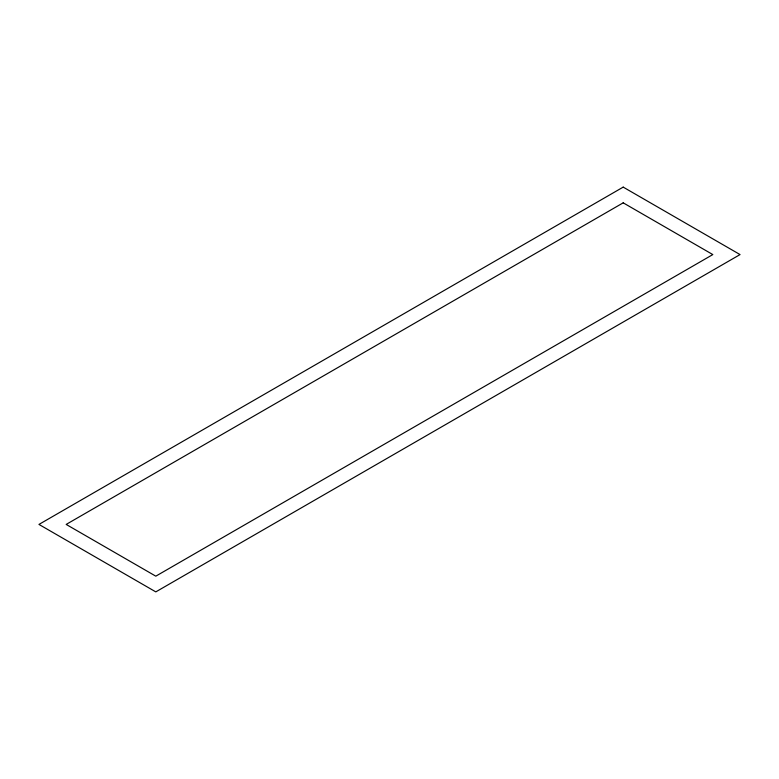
<?xml version="1.0" encoding="UTF-8"?>
<svg xmlns="http://www.w3.org/2000/svg" width="779" height="779" viewBox="0 0 779 779"><rect width="100%" height="100%" fill="white"/><g stroke="black" fill="none" stroke-linecap="round" stroke-linejoin="round"><path stroke-width="1.17" d="M623.2 187.116L38.95 524.423L155.8 591.884L740.05 254.577L623.2 187.116M623.2 202.832L66.176 524.423L155.8 576.168L712.824 254.577L623.2 202.832"/></g></svg>
